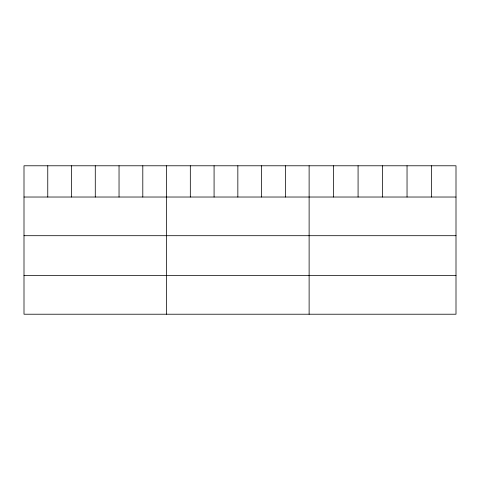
<?xml version="1.0" encoding="UTF-8"?>
<svg xmlns="http://www.w3.org/2000/svg" width="480" height="480" viewBox="0 0 480 480"><rect width="100%" height="100%" fill="white"/><g stroke="black" fill="none" stroke-linecap="round" stroke-linejoin="round"><path stroke-width="0.72" d="M456 197.028L456 314.22L24 314.22L24 165.78L456 165.78L456 197.028L24 197.028M24 235.698L456 235.698M24 275.544L456 275.544M431.52 165.78L431.52 197.028M407.04 165.78L407.04 197.028M382.56 165.78L382.56 197.028M358.08 165.78L358.08 197.028M333.6 165.78L333.6 197.028M309.12 165.78L309.12 314.22M285.36 165.78L285.36 197.028M261.6 165.78L261.6 197.028M237.84 165.78L237.84 197.028M214.08 165.78L214.08 197.028M190.32 165.78L190.32 197.028M166.56 165.78L166.56 314.22M142.8 165.78L142.8 197.028M119.04 165.78L119.04 197.028M95.28 165.78L95.28 197.028M71.52 165.78L71.52 197.028M47.76 165.78L47.76 197.028"/></g></svg>
